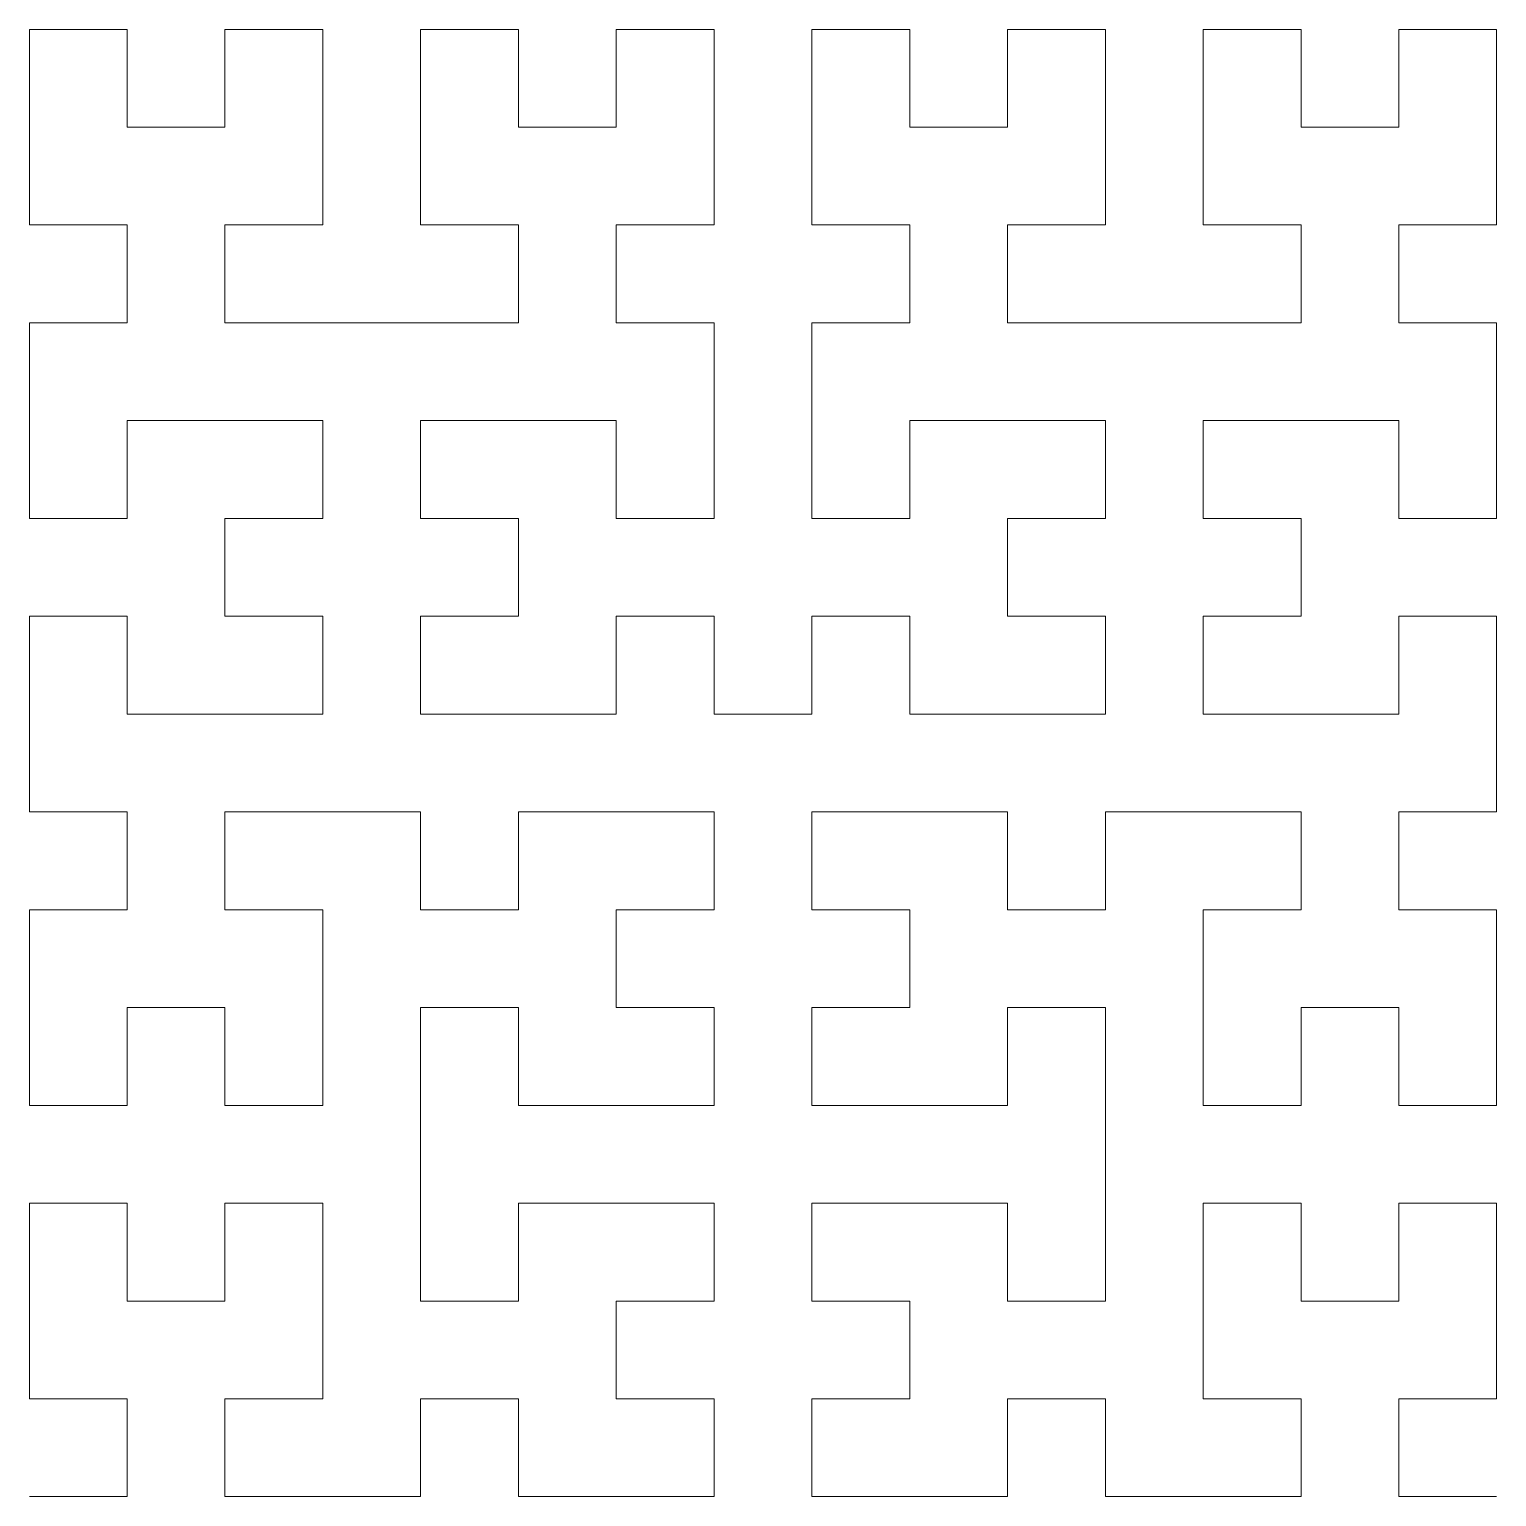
# Model space of a CAD drawing. Header units: millimetres. Extents: x 0 to 915, y 0 to 915.
import ezdxf

# ---------------------------------------------------------------- set-up
doc = ezdxf.new("R2010")
doc.units = ezdxf.units.MM

msp = doc.modelspace()

# ---------------------------------------------------------------- linework, layer by layer
at = {"lineweight": 5}
for p, q in [((0, 854), (0, 915)), ((0, 915), (61, 915)), ((61, 915), (61, 854)), ((122, 854), (122, 915)), ((122, 915), (183, 915)), ((183, 915), (183, 854)), ((244, 854), (244, 915)), ((244, 915), (305, 915)), ((305, 915), (305, 854)), ((366, 854), (366, 915)), ((366, 915), (427, 915)), ((427, 915), (427, 854)), ((488, 854), (488, 915)), ((488, 915), (549, 915)), ((549, 915), (549, 854)), ((610, 854), (610, 915)), ((610, 915), (671, 915)), ((671, 915), (671, 854)), ((732, 854), (732, 915)), ((732, 915), (793, 915)), ((793, 915), (793, 854)), ((854, 854), (854, 915)), ((854, 915), (915, 915)), ((915, 915), (915, 854)), ((0, 793), (0, 854)), ((61, 854), (122, 854)), ((183, 854), (183, 793)), ((244, 793), (244, 854)), ((305, 854), (366, 854)), ((427, 854), (427, 793)), ((488, 793), (488, 854)), ((549, 854), (610, 854)), ((671, 854), (671, 793)), ((732, 793), (732, 854)), ((793, 854), (854, 854)), ((915, 854), (915, 793)), ((61, 793), (0, 793)), ((61, 732), (61, 793)), ((183, 793), (122, 793)), ((122, 793), (122, 732)), ((305, 793), (244, 793)), ((305, 732), (305, 793)), ((427, 793), (366, 793)), ((366, 793), (366, 732)), ((549, 793), (488, 793)), ((549, 732), (549, 793)), ((671, 793), (610, 793)), ((610, 793), (610, 732)), ((793, 793), (732, 793)), ((793, 732), (793, 793)), ((915, 793), (854, 793)), ((854, 793), (854, 732)), ((0, 671), (0, 732)), ((0, 732), (61, 732)), ((122, 732), (183, 732)), ((183, 732), (244, 732)), ((244, 732), (305, 732)), ((366, 732), (427, 732)), ((427, 732), (427, 671)), ((488, 671), (488, 732)), ((488, 732), (549, 732)), ((610, 732), (671, 732)), ((671, 732), (732, 732)), ((732, 732), (793, 732)), ((854, 732), (915, 732)), ((915, 732), (915, 671)), ((0, 610), (0, 671)), ((122, 671), (61, 671)), ((61, 671), (61, 610)), ((183, 671), (122, 671)), ((183, 610), (183, 671)), ((305, 671), (244, 671)), ((244, 671), (244, 610)), ((366, 671), (305, 671)), ((366, 610), (366, 671)), ((427, 671), (427, 610)), ((488, 610), (488, 671)), ((610, 671), (549, 671)), ((549, 671), (549, 610)), ((671, 671), (610, 671)), ((671, 610), (671, 671)), ((793, 671), (732, 671)), ((732, 671), (732, 610)), ((854, 671), (793, 671)), ((854, 610), (854, 671)), ((915, 671), (915, 610)), ((61, 610), (0, 610)), ((122, 549), (122, 610)), ((122, 610), (183, 610)), ((244, 610), (305, 610)), ((305, 610), (305, 549)), ((427, 610), (366, 610)), ((549, 610), (488, 610)), ((610, 549), (610, 610)), ((610, 610), (671, 610)), ((732, 610), (793, 610)), ((793, 610), (793, 549)), ((915, 610), (854, 610)), ((0, 488), (0, 549)), ((0, 549), (61, 549)), ((61, 549), (61, 488)), ((183, 549), (122, 549)), ((183, 488), (183, 549)), ((305, 549), (244, 549)), ((244, 549), (244, 488)), ((366, 488), (366, 549)), ((366, 549), (427, 549)), ((427, 549), (427, 488)), ((488, 488), (488, 549)), ((488, 549), (549, 549)), ((549, 549), (549, 488)), ((671, 549), (610, 549)), ((671, 488), (671, 549)), ((793, 549), (732, 549)), ((732, 549), (732, 488)), ((854, 488), (854, 549)), ((854, 549), (915, 549)), ((915, 549), (915, 488)), ((0, 427), (0, 488)), ((61, 488), (122, 488)), ((122, 488), (183, 488)), ((244, 488), (305, 488)), ((305, 488), (366, 488)), ((427, 488), (488, 488)), ((549, 488), (610, 488)), ((610, 488), (671, 488)), ((732, 488), (793, 488)), ((793, 488), (854, 488)), ((915, 488), (915, 427)), ((61, 427), (0, 427)), ((61, 366), (61, 427)), ((183, 427), (122, 427)), ((122, 427), (122, 366)), ((244, 427), (183, 427)), ((244, 366), (244, 427)), ((366, 427), (305, 427)), ((305, 427), (305, 366)), ((427, 427), (366, 427)), ((427, 366), (427, 427)), ((549, 427), (488, 427)), ((488, 427), (488, 366)), ((610, 427), (549, 427)), ((610, 366), (610, 427)), ((732, 427), (671, 427)), ((671, 427), (671, 366)), ((793, 427), (732, 427)), ((793, 366), (793, 427)), ((915, 427), (854, 427)), ((854, 427), (854, 366)), ((0, 305), (0, 366)), ((0, 366), (61, 366)), ((122, 366), (183, 366)), ((183, 366), (183, 305)), ((305, 366), (244, 366)), ((366, 305), (366, 366)), ((366, 366), (427, 366)), ((488, 366), (549, 366)), ((549, 366), (549, 305)), ((671, 366), (610, 366)), ((732, 305), (732, 366)), ((732, 366), (793, 366)), ((854, 366), (915, 366)), ((915, 366), (915, 305)), ((0, 244), (0, 305)), ((122, 305), (61, 305)), ((61, 305), (61, 244)), ((122, 244), (122, 305)), ((183, 305), (183, 244)), ((244, 244), (244, 305)), ((244, 305), (305, 305)), ((305, 305), (305, 244)), ((427, 305), (366, 305)), ((427, 244), (427, 305)), ((549, 305), (488, 305)), ((488, 305), (488, 244)), ((610, 244), (610, 305)), ((610, 305), (671, 305)), ((671, 305), (671, 244)), ((732, 244), (732, 305)), ((854, 305), (793, 305)), ((793, 305), (793, 244)), ((854, 244), (854, 305)), ((915, 305), (915, 244)), ((61, 244), (0, 244)), ((183, 244), (122, 244)), ((244, 183), (244, 244)), ((305, 244), (366, 244)), ((366, 244), (427, 244)), ((488, 244), (549, 244)), ((549, 244), (610, 244)), ((671, 244), (671, 183)), ((793, 244), (732, 244)), ((915, 244), (854, 244)), ((0, 122), (0, 183)), ((0, 183), (61, 183)), ((61, 183), (61, 122)), ((122, 122), (122, 183)), ((122, 183), (183, 183)), ((183, 183), (183, 122)), ((244, 122), (244, 183)), ((366, 183), (305, 183)), ((305, 183), (305, 122)), ((427, 183), (366, 183)), ((427, 122), (427, 183)), ((549, 183), (488, 183)), ((488, 183), (488, 122)), ((610, 183), (549, 183)), ((610, 122), (610, 183)), ((671, 183), (671, 122)), ((732, 122), (732, 183)), ((732, 183), (793, 183)), ((793, 183), (793, 122)), ((854, 122), (854, 183)), ((854, 183), (915, 183)), ((915, 183), (915, 122)), ((0, 61), (0, 122)), ((61, 122), (122, 122)), ((183, 122), (183, 61)), ((305, 122), (244, 122)), ((366, 61), (366, 122)), ((366, 122), (427, 122)), ((488, 122), (549, 122)), ((549, 122), (549, 61)), ((671, 122), (610, 122)), ((732, 61), (732, 122)), ((793, 122), (854, 122)), ((915, 122), (915, 61)), ((61, 61), (0, 61)), ((61, 0), (61, 61)), ((183, 61), (122, 61)), ((122, 61), (122, 0)), ((244, 0), (244, 61)), ((244, 61), (305, 61)), ((305, 61), (305, 0)), ((427, 61), (366, 61)), ((427, 0), (427, 61)), ((549, 61), (488, 61)), ((488, 61), (488, 0)), ((610, 0), (610, 61)), ((610, 61), (671, 61)), ((671, 61), (671, 0)), ((793, 61), (732, 61)), ((793, 0), (793, 61)), ((915, 61), (854, 61)), ((854, 61), (854, 0)), ((0, 0), (61, 0)), ((122, 0), (183, 0)), ((183, 0), (244, 0)), ((305, 0), (366, 0)), ((366, 0), (427, 0)), ((488, 0), (549, 0)), ((549, 0), (610, 0)), ((671, 0), (732, 0)), ((732, 0), (793, 0)), ((854, 0), (915, 0))]:
    msp.add_line(p, q, dxfattribs=at)

doc.saveas('drawing.dxf')
